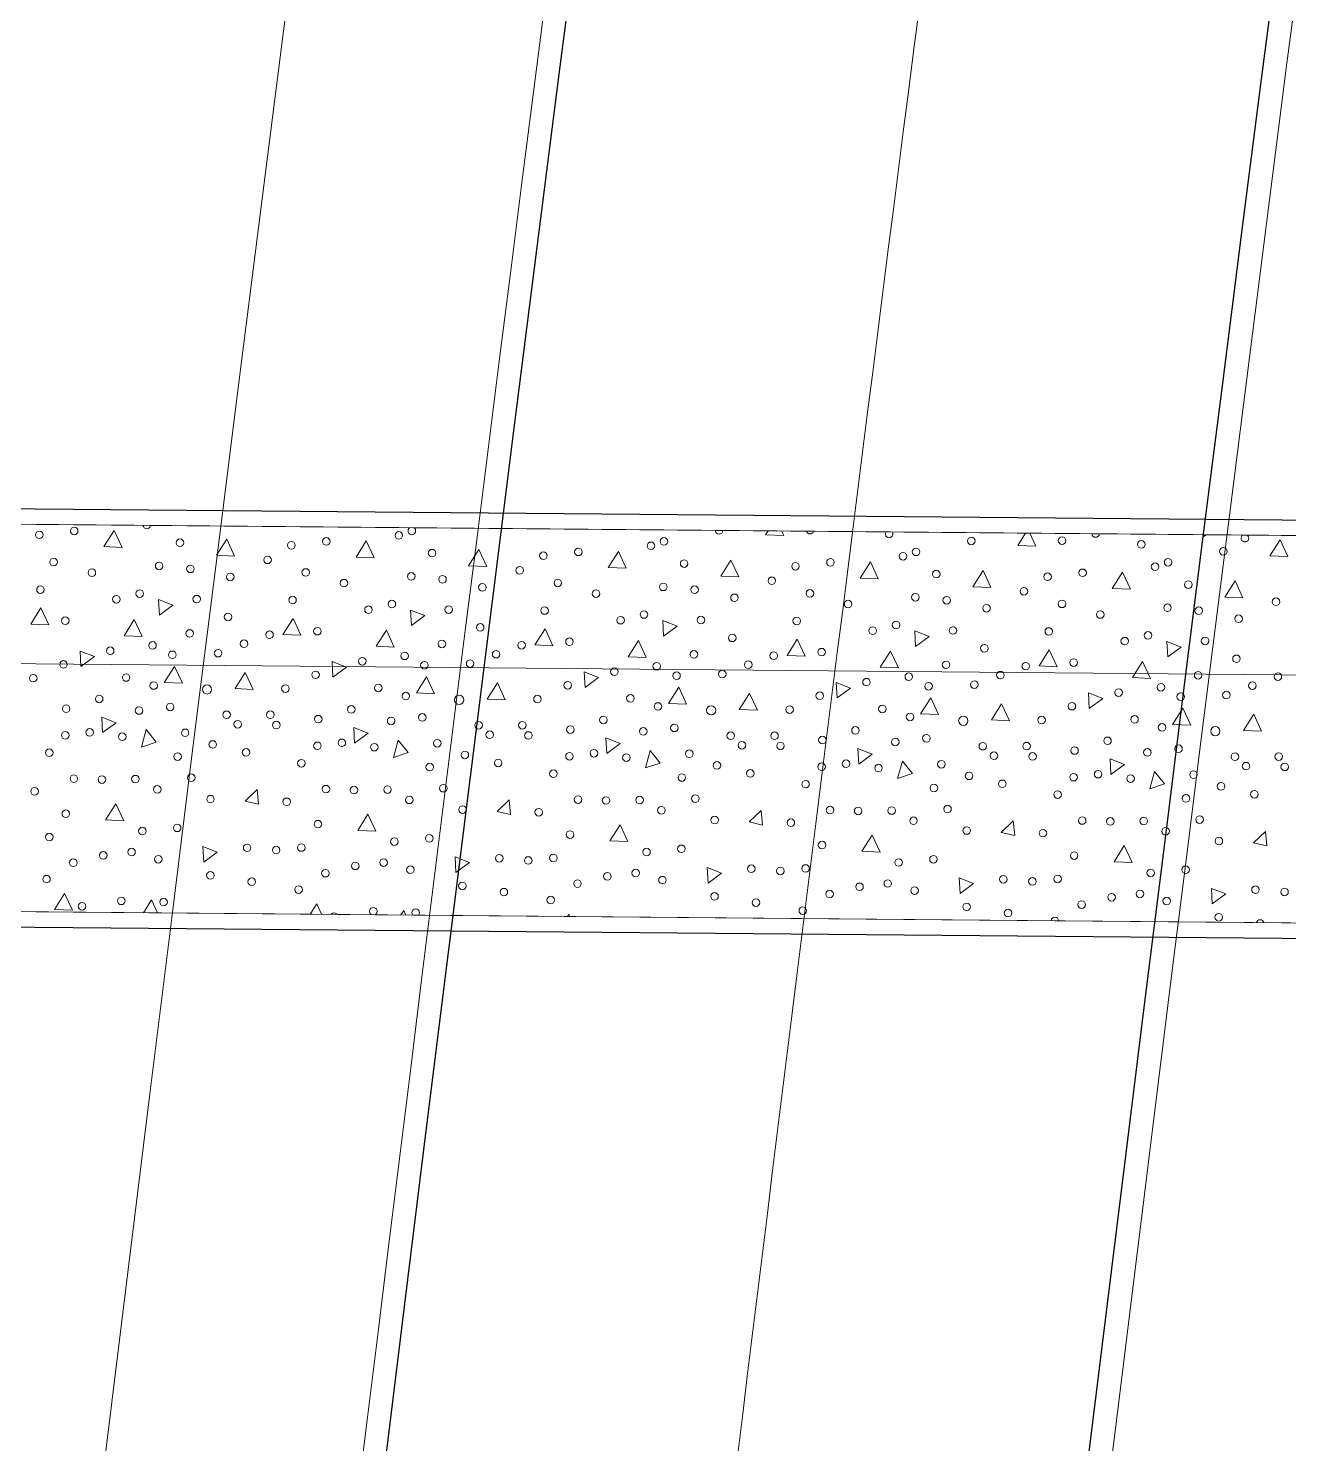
# Model space of a CAD drawing. Extents: x 2536801 to 2538856, y 7112140 to 7131569.
# Drawn here: x 2538284.7 to 2538338.9, y 7129137.1 to 7129198 of the extents above; entities that cross this region are included whole.
import ezdxf

# ---------------------------------------------------------------- set-up
doc = ezdxf.new("R2010")
doc.units = 0
doc.header["$LTSCALE"] = 100
doc.header["$MEASUREMENT"] = 0
doc.linetypes.add('DGN Style 2', pattern=[414.913261, 248.947956, -165.965304])
for name, color, linetype, lineweight in [('D_BOC_MISC', 6, 'Continuous', 13), ('D_BOC_XST', 4, 'Continuous', 13), ('D_CTB_1', 2, 'Continuous', 0), ('D_EOS_ML', 7, 'Continuous', 30), ('D_EOT_ML', 7, 'Continuous', 13), ('D_FOC_XST', 4, 'Continuous', 30), ('D_RIPRAP_1', 7, 'Continuous', 0)]:
    doc.layers.add(name, color=color, linetype=linetype, lineweight=lineweight)

msp = doc.modelspace()

# ---------------------------------------------------------------- linework, layer by layer
at = {"layer": 'D_BOC_MISC', "linetype": 'DGN Style 2'}
msp.add_line((2538221.721, 7129171.187), (2538427.255, 7129169.377), dxfattribs=at)
at = {"layer": 'D_BOC_XST', "lineweight": 0}
for p, q in [((2538222.47, 7129177.18), (2538417.792, 7129175.461)), ((2538223.97, 7129160.5), (2538369.767, 7129159.217))]:
    msp.add_line(p, q, dxfattribs=at)
at = {"layer": 'D_CTB_1', "linetype": 'Continuous', "lineweight": 0, "ltscale": 0.025, "extrusion": (0, 0, -1)}
for radius, start, end in [(11516, 6.670132, 11.5299872), (11484, 1.8249254, 8.0891807), (11500, 6.7789796, 7.8867812)]:
    msp.add_arc((-2549729.581, 7127736.073), radius, start, end, dxfattribs=at)
at = {"layer": 'D_EOS_ML', "extrusion": (0, 0, -1)}
for radius, start, end in [(11515, 1.8249254, 11.5299872), (11485, 1.8249254, 10.3229376), (11597, 2.4104599, 9.790869)]:
    msp.add_arc((-2549729.581, 7127736.073), radius, start, end, dxfattribs=at)
at = {"layer": 'D_EOT_ML', "extrusion": (0, 0, -1)}
for radius, start, end in [(11527, 1.8249254, 11.5299872), (11473, 1.8249254, 10.3226488), (11587, 2.5612782, 9.6484591)]:
    msp.add_arc((-2549729.581, 7127736.073), radius, start, end, dxfattribs=at)
at = {"layer": 'D_FOC_XST', "linetype": 'Continuous'}
for p, q in [((2538222.553, 7129177.846), (2538417.877, 7129176.127)), ((2538223.964, 7129159.833), (2538369.761, 7129158.55))]:
    msp.add_line(p, q, dxfattribs=at)
at = {"layer": 'D_RIPRAP_1', "color": 7, "linetype": 'Continuous', "lineweight": 0}
for p, q in [((2538293.986, 7129164.727), (2538294.503, 7129165.224)), ((2538294.503, 7129165.224), (2538294.565, 7129164.595)), ((2538294.565, 7129164.595), (2538293.986, 7129164.727)), ((2538304.833, 7129164.277), (2538305.35, 7129164.774)), ((2538305.35, 7129164.774), (2538305.412, 7129164.145)), ((2538305.412, 7129164.145), (2538304.833, 7129164.277)), ((2538315.679, 7129163.827), (2538316.196, 7129164.324)), ((2538316.196, 7129164.324), (2538316.258, 7129163.695)), ((2538316.258, 7129163.695), (2538315.679, 7129163.827)), ((2538326.526, 7129163.377), (2538327.043, 7129163.874)), ((2538327.105, 7129163.245), (2538326.526, 7129163.377)), ((2538327.043, 7129163.874), (2538327.105, 7129163.245)), ((2538337.373, 7129162.927), (2538337.89, 7129163.424)), ((2538337.89, 7129163.424), (2538337.952, 7129162.795)), ((2538337.952, 7129162.795), (2538337.373, 7129162.927))]:
    msp.add_line(p, q, dxfattribs=at)
at = {"layer": 'D_RIPRAP_1', "color": 7, "lineweight": 0, "flags": 128}
for points in [[(2538437.108, 7129175.291), (2538417.792, 7129175.461), (2538222.47, 7129177.18), (2538193.762, 7129177.433)], [(2538223.971, 7129160.5), (2538369.767, 7129159.217)]]:
    msp.add_lwpolyline(points, dxfattribs=at)
at = {"layer": 'D_RIPRAP_1', "color": 7, "linetype": 'Continuous', "lineweight": 0, "flags": 128}
for points in [[(2538288.694, 7129175.642), (2538287.917, 7129175.675), (2538288.356, 7129176.369)], [(2538293.539, 7129175.269), (2538292.761, 7129175.301), (2538293.201, 7129175.996)], [(2538299.541, 7129175.192), (2538298.763, 7129175.224), (2538299.203, 7129175.919)], [(2538338.857, 7129175.246), (2538338.08, 7129175.278), (2538338.519, 7129175.972)], [(2538304.385, 7129174.819), (2538303.608, 7129174.851), (2538304.047, 7129175.546)], [(2538310.387, 7129174.742), (2538309.61, 7129174.774), (2538310.049, 7129175.469)], [(2538315.232, 7129174.369), (2538314.455, 7129174.401), (2538314.894, 7129175.095)], [(2538321.234, 7129174.292), (2538320.457, 7129174.324), (2538320.896, 7129175.018)], [(2538326.079, 7129173.919), (2538325.301, 7129173.951), (2538325.741, 7129174.645)], [(2538332.081, 7129173.842), (2538331.303, 7129173.874), (2538331.743, 7129174.568)], [(2538336.925, 7129173.468), (2538336.148, 7129173.501), (2538336.587, 7129174.195)], [(2538290.301, 7129172.727), (2538290.264, 7129173.397), (2538290.881, 7129173.156)], [(2538285.543, 7129172.31), (2538284.766, 7129172.342), (2538285.205, 7129173.037)], [(2538289.558, 7129171.805), (2538288.78, 7129171.837), (2538289.22, 7129172.532)], [(2538296.39, 7129171.86), (2538295.613, 7129171.892), (2538296.052, 7129172.587)], [(2538301.147, 7129172.277), (2538301.111, 7129172.947), (2538301.728, 7129172.705)], [(2538300.404, 7129171.355), (2538299.627, 7129171.387), (2538300.066, 7129172.082)], [(2538307.237, 7129171.41), (2538306.459, 7129171.442), (2538306.898, 7129172.136)], [(2538311.994, 7129171.827), (2538311.958, 7129172.497), (2538312.574, 7129172.255)], [(2538322.841, 7129171.377), (2538322.804, 7129172.047), (2538323.421, 7129171.805)], [(2538311.251, 7129170.905), (2538310.474, 7129170.937), (2538310.913, 7129171.631)], [(2538318.083, 7129170.96), (2538317.306, 7129170.992), (2538317.745, 7129171.686)], [(2538333.687, 7129170.926), (2538333.651, 7129171.597), (2538334.268, 7129171.355)], [(2538286.924, 7129170.513), (2538286.888, 7129171.183), (2538287.504, 7129170.942)], [(2538297.771, 7129170.063), (2538297.734, 7129170.733), (2538298.351, 7129170.491)], [(2538322.098, 7129170.455), (2538321.32, 7129170.487), (2538321.76, 7129171.181)], [(2538328.93, 7129170.509), (2538328.153, 7129170.542), (2538328.592, 7129171.236)], [(2538332.944, 7129170.004), (2538332.167, 7129170.037), (2538332.606, 7129170.731)], [(2538291.29, 7129169.796), (2538290.513, 7129169.828), (2538290.952, 7129170.522)], [(2538294.338, 7129169.533), (2538293.56, 7129169.565), (2538293.999, 7129170.26)], [(2538308.617, 7129169.613), (2538308.581, 7129170.283), (2538309.197, 7129170.041)], [(2538302.137, 7129169.345), (2538301.359, 7129169.378), (2538301.798, 7129170.072)], [(2538305.184, 7129169.083), (2538304.407, 7129169.115), (2538304.846, 7129169.81)], [(2538312.983, 7129168.895), (2538312.206, 7129168.928), (2538312.645, 7129169.622)], [(2538319.464, 7129169.163), (2538319.428, 7129169.833), (2538320.044, 7129169.591)], [(2538316.031, 7129168.633), (2538315.254, 7129168.665), (2538315.693, 7129169.359)], [(2538323.83, 7129168.445), (2538323.053, 7129168.477), (2538323.492, 7129169.172)], [(2538326.878, 7129168.182), (2538326.1, 7129168.215), (2538326.539, 7129168.909)], [(2538330.311, 7129168.713), (2538330.274, 7129169.383), (2538330.891, 7129169.141)], [(2538287.855, 7129167.67), (2538287.819, 7129168.34), (2538288.435, 7129168.099)], [(2538334.677, 7129167.995), (2538333.899, 7129168.027), (2538334.338, 7129168.722)], [(2538337.724, 7129167.732), (2538336.947, 7129167.765), (2538337.386, 7129168.459)], [(2538290.16, 7129167.262), (2538289.525, 7129167.051), (2538289.73, 7129167.799)], [(2538298.701, 7129167.22), (2538298.665, 7129167.89), (2538299.282, 7129167.648)], [(2538301.007, 7129166.812), (2538300.371, 7129166.6), (2538300.576, 7129167.348)], [(2538309.548, 7129166.77), (2538309.512, 7129167.44), (2538310.128, 7129167.198)], [(2538311.853, 7129166.362), (2538311.218, 7129166.15), (2538311.423, 7129166.898)], [(2538320.395, 7129166.32), (2538320.359, 7129166.99), (2538320.975, 7129166.748)], [(2538322.7, 7129165.912), (2538322.065, 7129165.7), (2538322.27, 7129166.448)], [(2538331.241, 7129165.87), (2538331.205, 7129166.54), (2538331.822, 7129166.298)], [(2538333.547, 7129165.462), (2538332.911, 7129165.25), (2538333.116, 7129165.998)], [(2538288.767, 7129163.883), (2538287.989, 7129163.915), (2538288.428, 7129164.61)], [(2538299.613, 7129163.433), (2538298.836, 7129163.465), (2538299.275, 7129164.16)], [(2538310.46, 7129162.983), (2538309.683, 7129163.015), (2538310.122, 7129163.709)], [(2538292.214, 7129162.101), (2538292.177, 7129162.771), (2538292.794, 7129162.529)], [(2538321.307, 7129162.533), (2538320.529, 7129162.565), (2538320.968, 7129163.259)], [(2538332.153, 7129162.082), (2538331.376, 7129162.115), (2538331.815, 7129162.809)], [(2538303.06, 7129161.651), (2538303.024, 7129162.321), (2538303.641, 7129162.079)], [(2538313.907, 7129161.2), (2538313.871, 7129161.87), (2538314.487, 7129161.629)], [(2538324.754, 7129160.75), (2538324.717, 7129161.42), (2538325.334, 7129161.178)], [(2538335.6, 7129160.3), (2538335.564, 7129160.97), (2538336.181, 7129160.728)], [(2538286.563, 7129160.027), (2538285.785, 7129160.06), (2538286.225, 7129160.754)]]:
    msp.add_lwpolyline(points, close=True, dxfattribs=at)
for points in [[(2538317.07, 7129176.347), (2538317.164, 7129176.146), (2538316.386, 7129176.178), (2538316.496, 7129176.353)], [(2538327.751, 7129176.253), (2538328.01, 7129175.696), (2538327.233, 7129175.728), (2538327.566, 7129176.255)], [(2538335.345, 7129176.187), (2538335.242, 7129176.11), (2538335.237, 7129176.188)], [(2538289.617, 7129159.922), (2538289.966, 7129160.475), (2538290.226, 7129159.917)], [(2538296.79, 7129159.859), (2538297.071, 7129160.304), (2538297.28, 7129159.855)], [(2538300.687, 7129159.825), (2538300.813, 7129160.024), (2538300.907, 7129159.823)], [(2538307.86, 7129159.762), (2538307.918, 7129159.854), (2538307.961, 7129159.761)]]:
    msp.add_lwpolyline(points, dxfattribs=at)
at = {"layer": 'D_RIPRAP_1', "color": 7, "linetype": 'Continuous', "lineweight": 0}
for centre, radius in [((2538285.131, 7129176.181), 0.163), ((2538286.636, 7129176.348), 0.163), ((2538300.604, 7129176.159), 0.163), ((2538291.187, 7129175.843), 0.163), ((2538295.978, 7129175.73), 0.163), ((2538297.482, 7129175.898), 0.163), ((2538302.033, 7129175.393), 0.163), ((2538308.329, 7129175.448), 0.163), ((2538311.45, 7129175.709), 0.163), ((2538312.011, 7129175.9), 0.163), ((2538322.858, 7129175.449), 0.163), ((2538325.233, 7129175.921), 0.163), ((2538329.143, 7129175.933), 0.163), ((2538332.549, 7129175.768), 0.163), ((2538336.08, 7129175.471), 0.163), ((2538285.751, 7129175.012), 0.163), ((2538290.29, 7129174.843), 0.163), ((2538294.959, 7129175.104), 0.163), ((2538306.825, 7129175.28), 0.163), ((2538312.88, 7129174.943), 0.163), ((2538317.671, 7129174.83), 0.163), ((2538319.176, 7129174.998), 0.163), ((2538322.297, 7129175.259), 0.163), ((2538333.144, 7129174.808), 0.163), ((2538333.704, 7129174.999), 0.163), ((2538287.396, 7129174.553), 0.163), ((2538291.636, 7129174.718), 0.163), ((2538293.351, 7129174.372), 0.163), ((2538296.598, 7129174.562), 0.163), ((2538301.137, 7129174.393), 0.163), ((2538302.483, 7129174.267), 0.163), ((2538305.806, 7129174.654), 0.163), ((2538316.653, 7129174.204), 0.163), ((2538323.727, 7129174.493), 0.163), ((2538328.518, 7129174.38), 0.163), ((2538330.022, 7129174.548), 0.163), ((2538285.184, 7129173.824), 0.163), ((2538289.456, 7129173.653), 0.163), ((2538298.243, 7129174.103), 0.163), ((2538304.198, 7129173.922), 0.163), ((2538307.445, 7129174.111), 0.163), ((2538309.089, 7129173.653), 0.163), ((2538311.984, 7129173.943), 0.163), ((2538313.33, 7129173.817), 0.163), ((2538318.291, 7129173.661), 0.163), ((2538327.499, 7129173.753), 0.163), ((2538334.573, 7129174.042), 0.163), ((2538288.451, 7129173.408), 0.163), ((2538291.907, 7129173.415), 0.163), ((2538296.03, 7129173.374), 0.163), ((2538299.298, 7129172.958), 0.163), ((2538300.303, 7129173.203), 0.163), ((2538302.753, 7129172.965), 0.163), ((2538315.045, 7129173.472), 0.163), ((2538319.936, 7129173.203), 0.163), ((2538322.83, 7129173.493), 0.163), ((2538324.176, 7129173.367), 0.163), ((2538325.891, 7129173.022), 0.163), ((2538329.138, 7129173.211), 0.163), ((2538333.677, 7129173.043), 0.163), ((2538338.346, 7129173.303), 0.163), ((2538286.253, 7129172.485), 0.163), ((2538293.258, 7129172.649), 0.163), ((2538306.877, 7129172.924), 0.163), ((2538310.145, 7129172.508), 0.163), ((2538311.15, 7129172.753), 0.163), ((2538313.6, 7129172.515), 0.163), ((2538317.724, 7129172.474), 0.163), ((2538330.783, 7129172.752), 0.163), ((2538335.023, 7129172.917), 0.163), ((2538336.738, 7129172.571), 0.163), ((2538291.609, 7129171.938), 0.163), ((2538295.04, 7129171.882), 0.163), ((2538297.1, 7129172.035), 0.163), ((2538304.105, 7129172.198), 0.163), ((2538314.951, 7129171.748), 0.163), ((2538320.991, 7129172.058), 0.163), ((2538321.996, 7129172.302), 0.163), ((2538324.447, 7129172.065), 0.163), ((2538328.57, 7129172.024), 0.163), ((2538332.843, 7129171.852), 0.163), ((2538288.185, 7129171.194), 0.163), ((2538290.006, 7129171.424), 0.163), ((2538293.945, 7129171.495), 0.163), ((2538302.456, 7129171.488), 0.163), ((2538305.886, 7129171.432), 0.163), ((2538307.946, 7129171.584), 0.163), ((2538318.793, 7129171.134), 0.163), ((2538325.798, 7129171.298), 0.163), ((2538331.838, 7129171.608), 0.163), ((2538335.293, 7129171.614), 0.163), ((2538286.175, 7129170.608), 0.163), ((2538290.858, 7129171.019), 0.163), ((2538292.825, 7129171.089), 0.163), ((2538299.032, 7129170.743), 0.163), ((2538300.853, 7129170.974), 0.163), ((2538301.705, 7129170.568), 0.163), ((2538303.672, 7129170.639), 0.163), ((2538304.791, 7129171.045), 0.163), ((2538311.7, 7129170.524), 0.163), ((2538313.302, 7129171.038), 0.163), ((2538315.638, 7129170.595), 0.163), ((2538316.733, 7129170.982), 0.163), ((2538324.149, 7129170.588), 0.163), ((2538327.58, 7129170.531), 0.163), ((2538329.64, 7129170.684), 0.163), ((2538336.645, 7129170.848), 0.163), ((2538284.875, 7129170.014), 0.163), ((2538288.872, 7129170.042), 0.163), ((2538297.022, 7129170.158), 0.163), ((2538309.879, 7129170.293), 0.163), ((2538312.552, 7129170.118), 0.163), ((2538314.518, 7129170.189), 0.163), ((2538322.546, 7129170.074), 0.163), ((2538326.485, 7129170.144), 0.163), ((2538334.996, 7129170.137), 0.163), ((2538338.426, 7129170.081), 0.163), ((2538290.059, 7129169.697), 0.163), ((2538292.35, 7129169.531), 0.199), ((2538295.722, 7129169.564), 0.163), ((2538299.719, 7129169.592), 0.163), ((2538307.869, 7129169.708), 0.163), ((2538320.725, 7129169.843), 0.163), ((2538323.398, 7129169.668), 0.163), ((2538325.365, 7129169.739), 0.163), ((2538331.572, 7129169.393), 0.163), ((2538333.393, 7129169.624), 0.163), ((2538337.331, 7129169.694), 0.163), ((2538286.29, 7129168.702), 0.163), ((2538287.711, 7129169.12), 0.163), ((2538290.765, 7129168.777), 0.163), ((2538300.905, 7129169.246), 0.163), ((2538303.197, 7129169.081), 0.199), ((2538306.569, 7129169.113), 0.163), ((2538310.565, 7129169.142), 0.163), ((2538311.752, 7129168.796), 0.163), ((2538318.715, 7129169.258), 0.163), ((2538329.562, 7129168.808), 0.163), ((2538334.245, 7129169.218), 0.163), ((2538336.212, 7129169.288), 0.163), ((2538289.426, 7129168.622), 0.163), ((2538293.191, 7129168.438), 0.163), ((2538295.075, 7129168.44), 0.163), ((2538297.137, 7129168.252), 0.163), ((2538298.557, 7129168.669), 0.163), ((2538300.272, 7129168.172), 0.163), ((2538301.612, 7129168.326), 0.163), ((2538309.404, 7129168.219), 0.163), ((2538314.043, 7129168.631), 0.199), ((2538317.415, 7129168.663), 0.163), ((2538321.412, 7129168.692), 0.163), ((2538322.599, 7129168.346), 0.163), ((2538324.89, 7129168.181), 0.199), ((2538328.262, 7129168.213), 0.163), ((2538332.259, 7129168.241), 0.163), ((2538286.253, 7129167.555), 0.163), ((2538287.305, 7129167.683), 0.163), ((2538288.702, 7129167.495), 0.163), ((2538291.41, 7129167.663), 0.163), ((2538293.671, 7129168.029), 0.163), ((2538295.333, 7129167.998), 0.163), ((2538304.038, 7129167.987), 0.163), ((2538304.517, 7129167.579), 0.163), ((2538305.922, 7129167.989), 0.163), ((2538306.18, 7129167.548), 0.163), ((2538307.984, 7129167.802), 0.163), ((2538311.119, 7129167.722), 0.163), ((2538312.459, 7129167.876), 0.163), ((2538314.885, 7129167.537), 0.163), ((2538316.768, 7129167.539), 0.163), ((2538320.251, 7129167.769), 0.163), ((2538333.445, 7129167.896), 0.163), ((2538335.737, 7129167.731), 0.199), ((2538292.598, 7129167.161), 0.163), ((2538297.099, 7129167.104), 0.163), ((2538298.152, 7129167.233), 0.163), ((2538299.549, 7129167.045), 0.163), ((2538302.256, 7129167.213), 0.163), ((2538315.364, 7129167.129), 0.163), ((2538317.026, 7129167.098), 0.163), ((2538318.83, 7129167.351), 0.163), ((2538321.966, 7129167.271), 0.163), ((2538323.305, 7129167.426), 0.163), ((2538325.731, 7129167.087), 0.163), ((2538327.615, 7129167.089), 0.163), ((2538329.677, 7129166.901), 0.163), ((2538331.097, 7129167.319), 0.163), ((2538334.152, 7129166.976), 0.163), ((2538285.563, 7129166.805), 0.163), ((2538291.087, 7129166.639), 0.163), ((2538294.031, 7129166.819), 0.163), ((2538296.41, 7129166.354), 0.163), ((2538303.444, 7129166.711), 0.163), ((2538304.878, 7129166.369), 0.163), ((2538307.946, 7129166.654), 0.163), ((2538308.998, 7129166.783), 0.163), ((2538310.396, 7129166.595), 0.163), ((2538313.103, 7129166.762), 0.163), ((2538314.291, 7129166.261), 0.163), ((2538319.845, 7129166.333), 0.163), ((2538323.95, 7129166.312), 0.163), ((2538326.211, 7129166.679), 0.163), ((2538327.873, 7129166.648), 0.163), ((2538332.812, 7129166.821), 0.163), ((2538336.578, 7129166.637), 0.163), ((2538338.462, 7129166.639), 0.163), ((2538286.62, 7129165.69), 0.163), ((2538287.827, 7129165.652), 0.163), ((2538289.269, 7129165.67), 0.163), ((2538291.672, 7129165.73), 0.163), ((2538301.934, 7129166.189), 0.163), ((2538307.256, 7129165.904), 0.163), ((2538312.78, 7129165.739), 0.163), ((2538315.724, 7129165.919), 0.163), ((2538318.793, 7129166.204), 0.163), ((2538321.242, 7129166.144), 0.163), ((2538325.138, 7129165.811), 0.163), ((2538329.639, 7129165.754), 0.163), ((2538330.692, 7129165.882), 0.163), ((2538332.089, 7129165.694), 0.163), ((2538334.796, 7129165.862), 0.163), ((2538337.057, 7129166.229), 0.163), ((2538338.72, 7129166.198), 0.163), ((2538284.932, 7129165.145), 0.163), ((2538290.208, 7129165.229), 0.163), ((2538297.466, 7129165.24), 0.163), ((2538298.674, 7129165.202), 0.163), ((2538300.116, 7129165.22), 0.163), ((2538302.518, 7129165.28), 0.163), ((2538318.103, 7129165.454), 0.163), ((2538323.627, 7129165.289), 0.163), ((2538326.571, 7129165.469), 0.163), ((2538335.984, 7129165.36), 0.163), ((2538292.5, 7129164.809), 0.163), ((2538295.778, 7129164.695), 0.163), ((2538301.054, 7129164.778), 0.163), ((2538308.313, 7129164.789), 0.163), ((2538309.52, 7129164.751), 0.163), ((2538310.962, 7129164.77), 0.163), ((2538313.365, 7129164.83), 0.163), ((2538328.95, 7129165.004), 0.163), ((2538334.473, 7129164.839), 0.163), ((2538337.417, 7129165.019), 0.163), ((2538286.275, 7129164.183), 0.163), ((2538303.347, 7129164.359), 0.163), ((2538306.625, 7129164.245), 0.163), ((2538311.901, 7129164.328), 0.163), ((2538314.193, 7129163.909), 0.163), ((2538319.16, 7129164.339), 0.163), ((2538320.367, 7129164.301), 0.163), ((2538321.809, 7129164.319), 0.163), ((2538322.748, 7129163.878), 0.163), ((2538324.212, 7129164.38), 0.163), ((2538330.006, 7129163.889), 0.163), ((2538331.214, 7129163.851), 0.163), ((2538332.656, 7129163.869), 0.163), ((2538335.058, 7129163.93), 0.163), ((2538289.569, 7129163.434), 0.163), ((2538291.068, 7129163.574), 0.163), ((2538297.121, 7129163.733), 0.163), ((2538307.968, 7129163.282), 0.163), ((2538317.472, 7129163.795), 0.163), ((2538325.04, 7129163.459), 0.163), ((2538328.318, 7129163.345), 0.163), ((2538333.594, 7129163.428), 0.163), ((2538285.563, 7129163.177), 0.163), ((2538294.077, 7129162.714), 0.163), ((2538295.326, 7129162.62), 0.163), ((2538296.409, 7129162.727), 0.163), ((2538300.415, 7129162.983), 0.163), ((2538301.914, 7129163.123), 0.163), ((2538312.761, 7129162.673), 0.163), ((2538318.815, 7129162.832), 0.163), ((2538335.887, 7129163.008), 0.163), ((2538286.598, 7129162.074), 0.163), ((2538287.886, 7129162.388), 0.163), ((2538289.103, 7129162.53), 0.163), ((2538290.255, 7129162.224), 0.163), ((2538299.949, 7129162.08), 0.163), ((2538304.923, 7129162.264), 0.163), ((2538306.172, 7129162.17), 0.163), ((2538307.256, 7129162.277), 0.163), ((2538311.262, 7129162.533), 0.163), ((2538322.109, 7129162.083), 0.163), ((2538323.608, 7129162.223), 0.163), ((2538329.661, 7129162.382), 0.163), ((2538292.494, 7129161.527), 0.163), ((2538297.444, 7129161.623), 0.163), ((2538298.732, 7129161.938), 0.163), ((2538301.102, 7129161.774), 0.163), ((2538309.579, 7129161.488), 0.163), ((2538310.796, 7129161.63), 0.163), ((2538315.77, 7129161.814), 0.163), ((2538317.019, 7129161.72), 0.163), ((2538318.103, 7129161.827), 0.163), ((2538332.955, 7129161.633), 0.163), ((2538334.454, 7129161.773), 0.163), ((2538285.445, 7129161.367), 0.163), ((2538294.276, 7129161.258), 0.163), ((2538296.292, 7129160.917), 0.163), ((2538303.341, 7129161.076), 0.163), ((2538305.123, 7129160.808), 0.163), ((2538308.291, 7129161.173), 0.163), ((2538311.948, 7129161.324), 0.163), ((2538320.426, 7129161.038), 0.163), ((2538321.643, 7129161.18), 0.163), ((2538322.795, 7129160.873), 0.163), ((2538326.617, 7129161.363), 0.163), ((2538327.866, 7129161.27), 0.163), ((2538328.949, 7129161.377), 0.163), ((2538337.463, 7129160.913), 0.163), ((2538338.712, 7129160.819), 0.163), ((2538286.974, 7129160.2), 0.163), ((2538288.659, 7129160.433), 0.163), ((2538290.481, 7129160.379), 0.163), ((2538307.139, 7129160.466), 0.163), ((2538314.187, 7129160.626), 0.163), ((2538315.97, 7129160.358), 0.163), ((2538319.138, 7129160.723), 0.163), ((2538325.034, 7129160.176), 0.163), ((2538329.984, 7129160.273), 0.163), ((2538331.272, 7129160.588), 0.163), ((2538332.489, 7129160.729), 0.163), ((2538333.642, 7129160.423), 0.163), ((2538317.985, 7129160.016), 0.163), ((2538326.816, 7129159.908), 0.163), ((2538335.881, 7129159.726), 0.163)]:
    msp.add_circle(centre, radius, dxfattribs=at)
for centre, start, end in [((2538289.757, 7129176.609), 186.96853, 352.02281), ((2538301.164, 7129176.35), 121.92812, 57.06322), ((2538314.386, 7129176.372), 179.64674, 359.34459), ((2538318.296, 7129176.383), 196.14066, 342.85067), ((2538321.702, 7129176.218), 146.55027, 32.44106), ((2538330.583, 7129176.238), 182.73691, 356.25442), ((2538337.01, 7129176.037), 123.68083, 55.3105), ((2538297.821, 7129159.75), 37.34512, 141.64621), ((2538299.506, 7129159.983), 295.0927, 243.89863), ((2538301.327, 7129159.929), 317.30149, 221.68985), ((2538328.832, 7129159.566), 3.46107, 175.53027), ((2538337.663, 7129159.458), 14.36845, 164.62288)]:
    msp.add_arc(centre, 0.163, start, end, dxfattribs=at)

doc.saveas('drawing.dxf')
